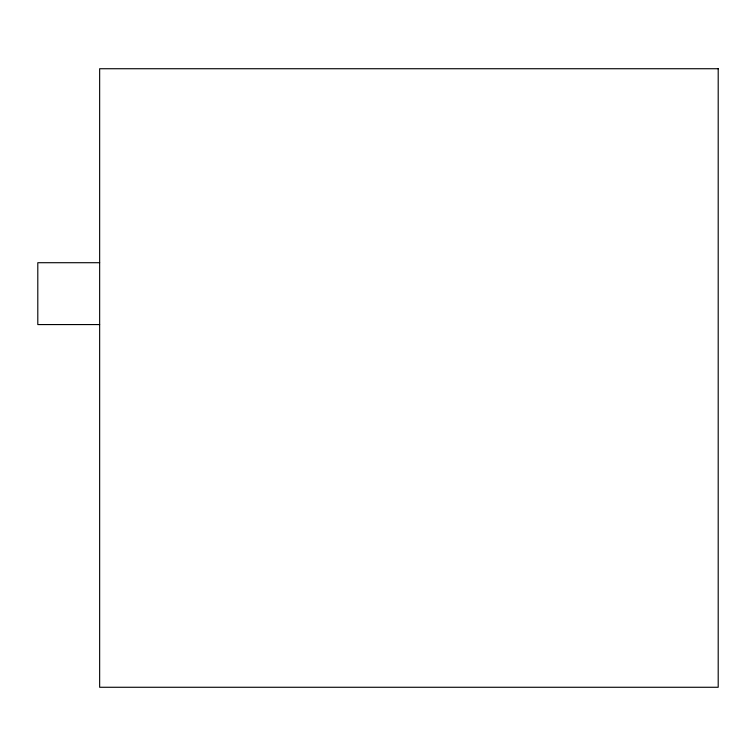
<?xml version="1.0" encoding="UTF-8"?>
<svg xmlns="http://www.w3.org/2000/svg" width="756" height="756" viewBox="0 0 756 756"><rect width="100%" height="100%" fill="white"/><g stroke="black" fill="none" stroke-linecap="round" stroke-linejoin="round"><path stroke-width="1.13" d="M99.65 262.71L37.8 262.71L37.8 324.57L99.65 324.57M718.2 68.73L99.65 68.73L99.65 687.27L718.2 687.27L718.2 68.73"/></g></svg>
